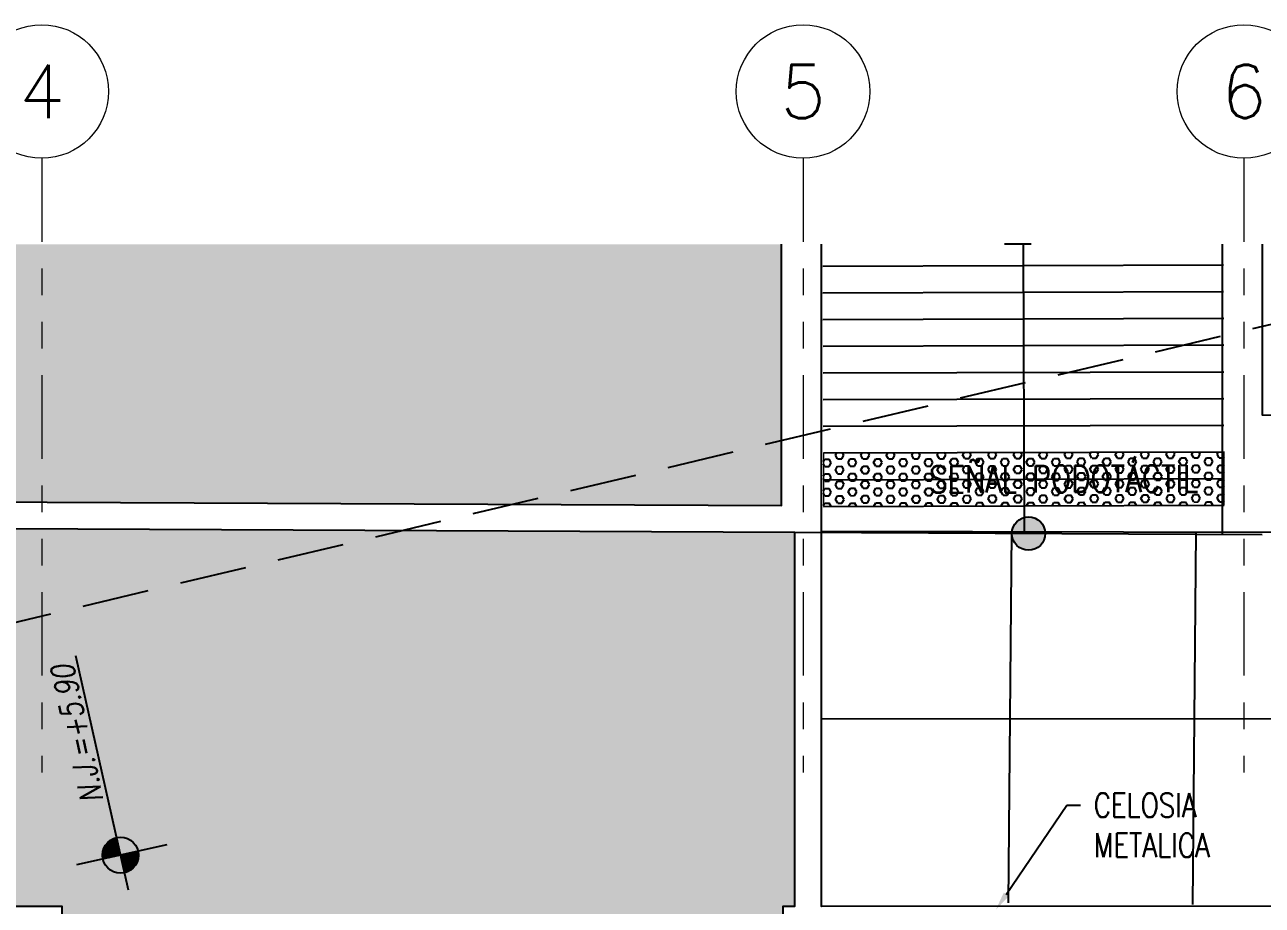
# Model space of a CAD drawing. Header units: millimetres. Extents: x -3 to 53, y -110 to 39.
# Drawn here: x 5.862 to 10.494, y 36.053 to 39.35 of the extents above; entities that cross this region are included whole.
import ezdxf
from ezdxf import colors
from ezdxf.entities.mleader import LeaderData, LeaderLine
from ezdxf.enums import TextEntityAlignment as Align
from ezdxf.math import Vec2, Vec3
from ezdxf.xclip import XClip

# ---------------------------------------------------------------- set-up
doc = ezdxf.new("R2010")
doc.units = ezdxf.units.MM
doc.header["$XCLIPFRAME"] = 2
for name, pattern in [('DOT', [6.35, 0, -6.35]), ('HIDDEN2', [0.1875, 0.125, -0.0625]), ('PHANTOM', [63.5, 31.75, -6.35, 6.35, -6.35, 6.35, -6.35]), ('PHANTOM2', [1.25, 0.625, -0.125, 0.125, -0.125, 0.125, -0.125])]:
    doc.linetypes.add(name, pattern=pattern)
doc.layers.add('A-01', color=8, linetype='Continuous', lineweight=0)
doc.layers.add('A-MUROS', color=8, linetype='Continuous', lineweight=30)
for name, color, linetype in [('A-Adoquines', 8, 'Continuous'), ('A-EJES', 8, 'PHANTOM'), ('A-HATCH', 8, 'Continuous'), ('A-MURO BAJO', 8, 'Continuous'), ('A-PROYECCIONES', 8, 'HIDDEN2'), ('A-TEXTO-INDICACIONES', 8, 'Continuous'), ('A_50_TextoIndicaciones', 8, 'Continuous'), ('DLP_VERDE', 8, 'Continuous')]:
    doc.layers.add(name, color=color, linetype=linetype)
doc.styles.add('R80', font='ARIALN.TTF', dxfattribs={"height": 2.03})
doc.styles.add('R80-200', font='romans.shx', dxfattribs={"width": 0.8, "oblique": 10, "height": 0.2})
doc.styles.add('ROMANS', font='ROMANS.shx', dxfattribs={"oblique": 10})
doc.styles.add('TXT_COTAS', font='romans.shx', dxfattribs={"width": 0.8})

# ---------------------------------------------------------------- blocks, each defined once
blk = doc.blocks.new('Ejes_Torre C 1var')
at = {"layer": 'A-EJES', "color": 8, "linetype": 'PHANTOM2', "lineweight": 0, "ltscale": 0.5}
for points in [[(5.925, 16.65), (5.925, 14.35)], [(8.775, 16.65), (8.775, 14.35)], [(10.425, 16.65), (10.425, 14.35)]]:
    blk.add_lwpolyline(points, dxfattribs=at)
at = {"layer": 'A-EJES', "color": 8, "linetype": 'Continuous', "lineweight": 0}
for centre in [(5.925, 16.9), (8.775, 16.9), (10.425, 16.9)]:
    blk.add_circle(centre, 0.25, dxfattribs=at)
at = {"layer": 'A-EJES', "color": 8, "linetype": 'Continuous', "lineweight": 0, "style": 'ROMANS'}
for s, p in [('4', (5.925, 16.9)), ('5', (8.775, 16.9)), ('6', (10.425, 16.9))]:
    blk.add_text(s, height=0.2, dxfattribs=at).set_placement(p, align=Align.MIDDLE_CENTER)
blk = doc.blocks.new('SIM NIVEL PLANTA')
at = {"linetype": 'Continuous'}
h = blk.add_hatch(dxfattribs=at)
h.set_pattern_fill('_USER', color=8, scale=0.089997, angle=45, style=0, pattern_type=0)
h.set_pattern_definition([(45, (31854.49523, 23864.84028), (-0.06363728001, 0.06363728001), [])])
h.paths.add_polyline_path([(-17.329, 0), (-15.979, 0, 0.409209), (-17.329, 1.327)])
h.paths.add_polyline_path([(-18.679, 0, 0.004279), (-18.679, -0.023, 0.414214), (-17.329, -1.373), (-17.329, 0)])
at = {"color": 8}
for p, q in [((-17.329, -3.577), (-17.329, 3.344)), ((-2, 0), (-20, 0))]:
    blk.add_line(p, q, dxfattribs=at)
at = {"color": 8, "linetype": 'Continuous'}
blk.add_circle((-17.329, -0.023), 1.35, dxfattribs=at)
at = {"color": 8, "style": 'R80'}
blk.add_attdef('N.P.T.+0.00', text='', height=1.8, dxfattribs=at).set_placement((-8.871, 1.774), align=Align.MIDDLE_CENTER)
blk = doc.blocks.new('TRAZO 2')
at = {"color": 8}
for points in [[(68.2104, 150.3679), (69.5678, 156.4295)], [(70.0964, 155.5821), (68.7433, 155.8983)], [(69.944, 154.9092), (68.5863, 155.2264)]]:
    blk.add_lwpolyline(points, dxfattribs=at)
at = {"layer": 'A-Adoquines', "color": 8}
blk.add_lwpolyline([(80.0215, 161.1566, -0.524695), (72.4278, 154.0976), (70.3186, 154.5705), (69.3182, 150.1078), (68.88, 150.2103), (70.2534, 156.2759)], format="xyb", dxfattribs=at)
at = {"layer": 'A-HATCH', "color": 8}
blk.add_lwpolyline([(65.6745, 142.2588), (66.9205, 141.9821), (67.1264, 142.9013), (67.3485, 142.8495, 0.099711), (67.7331, 141.2778, 0.257304), (69.6096, 139.8671, 0.13775), (71.3236, 140.2015, 0.129174), (73.5221, 142.1857, 0.104349), (74.6844, 145.0037, 0.124556), (74.561, 147.5253, 0.208461), (73.2322, 149.1385, 0.052972), (72.7817, 149.2982), (67.5273, 150.5264), (68.8822, 156.5832), (70.2534, 156.2759)], format="xyb", dxfattribs=at)
blk = doc.blocks.new('*U241')
at = {"true_color": 0x636466}
h = blk.add_hatch(dxfattribs=at)
h.set_pattern_fill('HEX', color=251, scale=0.005)
h.set_pattern_definition([(0, (0.299995, 0), (0, 0.0274963), [0.015875, -0.03175]), (120, (0.299995, 0), (-0.0238125, -0.01374815), [0.015875, -0.03175]), (60, (0.31587, 0), (-0.0238125, 0.01374815), [0.015875, -0.03175])])
h.paths.add_polyline_path([(0, 0.2), (0, 0), (1.5, 0), (1.5, 0.2)])
at = {"layer": 'A-01'}
blk.add_lwpolyline([(0, 0.2), (0, 0), (1.5, 0), (1.5, 0.2)], close=True, dxfattribs=at)
at = {"layer": 'A_50_TextoIndicaciones', "insert": (0.9, 0.1), "char_height": 0.1, "width": 1.200005, "attachment_point": 5, "style": 'TXT_COTAS'}
blk.add_mtext('\\pxsm1,qc,t16;SEÑAL PODOTÁCTIL', dxfattribs=at)
blk = doc.blocks.new('A$C7e8b7994')
at = {"layer": 'A-HATCH', "color": 8}
for p, q in [((38.1175, 121.9285, 0), (37.7942, 120.4638, 0)), ((38.2152, 121.907, 0), (37.8918, 120.4422, 0)), ((38.3128, 121.8854, 0), (37.9895, 120.4207, 0)), ((38.4105, 121.8638, 0), (38.0871, 120.3991, 0)), ((38.5081, 121.8423, 0), (38.1848, 120.3776, 0)), ((38.6058, 121.8207, 0), (38.2824, 120.356, 0)), ((38.7034, 121.7992, 0), (38.3801, 120.3344, 0)), ((38.8011, 121.7776, 0), (38.4777, 120.3129, 0)), ((38.8987, 121.7561, 0), (38.5754, 120.2913, 0)), ((38.9964, 121.7345, 0), (38.673, 120.2698, 0))]:
    blk.add_line(p, q, dxfattribs=at)
at = {"rotation": 257.5514768806821}
blk.add_blockref('*U241', (38.1175, 121.9285, 0), dxfattribs=at)
blk = doc.blocks.new('FONDO_')
at = {"layer": 'A-PROYECCIONES', "linetype": 'Continuous'}
h = blk.add_hatch(color=8, dxfattribs=at)
h.dxf.hatch_style = 1
edge = h.paths.add_edge_path()
edge.add_arc((2.4038, -17.8982), 0.0625, 0, 360)
at = {"layer": 'DLP_VERDE'}
h = blk.add_hatch(dxfattribs=at)
h.set_pattern_fill('AR-SAND', color=8, scale=0.0035, angle=215)
h.set_pattern_definition([(252.5, (-226555.99196, -8188222.85647), (0.1028379063742, -0.1371042579803), [0, -0.135128, 0, -0.15113, 0, -0.1444625]), (222.5, (-226555.99196, -8188222.85647), (0.0150241246165, -0.2957586482646), [0, -0.072898, 0, -0.121793, 0, -0.0466725]), (182.5, (-226555.90239, -8188222.79375), (-0.226491538642, -0.159205150185), [0, -0.04445, 0, -0.16002, 0, -0.208915]), (172.5, (-226555.90239, -8188222.79375), (-0.174160637763, -0.217199849944), [0, -0.022225, 0, -0.104902, 0, -0.120015])])
h.paths.add_polyline_path([(3.2361, -7.7946), (1.8331, -14.062), (1.3945, -13.9639), (0.8048, -16.5984), (1.2427, -16.6967), (1.2332, -16.7391), (2.5991, -17.0455), (4.633, -8.1498)])
edge = h.paths.add_edge_path()
edge.add_line((0.2649, -7.5625), (0.436, -6.7981))
edge.add_arc((5.4866, 3.0863), 11.1, 217.64206, 242.9345, ccw=False)
edge.add_arc((-3.6987, -3.9981), 0.5, 37.6448, 127.5128)
edge.add_line((-4.0032, -3.6015), (-4.6775, -4.1192))
edge.add_line((-4.6775, -4.1192), (-3.9421, -5.0771))
edge.add_line((-3.9421, -5.0771), (-4.061, -5.1684))
edge.add_line((-4.061, -5.1684), (-4.7965, -4.2105))
edge.add_line((-4.7965, -4.2105), (-5.5899, -4.8196))
edge.add_line((-5.5899, -4.8196), (-5.8951, -6.1806))
edge.add_line((-5.8951, -6.1806), (0.2649, -7.5625))
h = blk.add_hatch(dxfattribs=at)
h.set_pattern_fill('AR-SAND', color=8, scale=0.0035, angle=215)
h.set_pattern_definition([(252.5, (-10.99903, -131.5724), (0.1028379, -0.13710426), [0, -0.135128, 0, -0.15113, 0, -0.1444625]), (222.5, (-10.99903, -131.5724), (0.01502412, -0.29575865), [0, -0.072898, 0, -0.121793, 0, -0.0466725]), (182.5, (-10.90946, -131.50968), (-0.22649154, -0.15920515), [0, -0.04445, 0, -0.16002, 0, -0.208915]), (172.5, (-10.90946, -131.50968), (-0.17416064, -0.21719985), [0, -0.022225, 0, -0.104902, 0, -0.120015])])
edge = h.paths.add_edge_path()
edge.add_line((2.7078, -17.019), (5.1446, -17.5639))
edge.add_arc((6.1144, -13.1696), 4.5, 257.5544, 435.7347)
edge.add_line((7.2233, -8.8084), (4.7299, -8.1744))
edge.add_line((4.7299, -8.1744), (2.7078, -17.019))
at = {"color": 8}
blk.add_lwpolyline([(2.4081, -17.8831), (4.9504, -18.4427, 0.275565), (10.2008, -16.6998)], format="xyb", dxfattribs=at)
at = {"layer": 'A-MURO BAJO', "color": 8, "ltscale": 0.5}
for p, q in [((1.2114, -16.8367), (3.9512, -17.4503)), ((2.2085, -18.7509), (2.5992, -17.0455)), ((4.7887, -19.1751), (2.2426, -18.6048))]:
    blk.add_line(p, q, dxfattribs=at)
for points in [[(3.9512, -17.4503), (5.1121, -17.7103, 0.98427), (7.2603, -8.663), (2.7884, -7.526, -0.130193), (-2.1112, -4.7989, -0.130193)], [(3.984, -17.3039), (5.1446, -17.5639, 0.984245), (7.2233, -8.8084), (2.7514, -7.6714, -0.055909), (0.436, -6.7981, -0.055909)]]:
    blk.add_lwpolyline(points, format="xyb", dxfattribs=at)
blk.add_lwpolyline([(3.2361, -7.7946), (1.8331, -14.062), (1.3945, -13.9639), (0.8048, -16.5984), (1.2427, -16.6967), (1.2332, -16.7391), (2.5991, -17.0455), (4.633, -8.1498)], close=True, dxfattribs=at)
blk.add_lwpolyline([(4.7299, -8.1744), (2.7078, -17.019), (5.1446, -17.5639, 0.984245), (7.2233, -8.8084)], format="xyb", close=True, dxfattribs=at)
at = {"layer": 'A-PROYECCIONES', "color": 8, "ltscale": 2}
blk.add_line((3.4294, -55.0068), (2.7371, -0.7662), dxfattribs=at)
at = {"layer": 'A-PROYECCIONES', "color": 8, "linetype": 'Continuous'}
blk.add_circle((2.4038, -17.8982), 0.0625, dxfattribs=at)
at = {"color": 8, "ltscale": 2, "rotation": 0.008731308866715193}
blk.add_blockref('TRAZO 2', (-67.6484, -173.4301, 0), dxfattribs=at)
at = {"color": 8}
blk.add_blockref('A$C7e8b7994', (-35.4467, -139.0999, 0), dxfattribs=at)
at = {"layer": 'A_50_TextoIndicaciones', "color": 8}
ref = blk.add_blockref('SIM NIVEL PLANTA', (2.8378, -14.3168), dxfattribs=dict(at, xscale=0.05000000000000002, yscale=0.05000000000000002, zscale=0.05000000000000002, rotation=0.009024318233162385))
ref.add_attrib('N.P.T.+0.00', 'N.J.=+5.90', dxfattribs={"layer": '0', "height": 0.08533, "rotation": 0.009, "style": 'R80-200', "oblique": 10, "width": 0.8}).set_placement((2.4495, -14.2161), align=Align.TOP_CENTER)
blk = doc.blocks.new('TEXTO NOTAS P1')
at = {"layer": 'A-TEXTO-INDICACIONES'}
ml = blk.add_multileader_mtext('Standard', dxfattribs=at)
ml.set_content('\\pxsm1,t16;CELOSIA\\PMETALICA', color=256, style='TXT_COTAS')
ml.set_leader_properties(color=7)
ml.build(insert=Vec2(0, 0))
ml.multileader.update_dxf_attribs({"dogleg_length": 0.05, "arrow_head_size": 0.07})
ctx = ml.context
ctx.base_point, ctx.char_height, ctx.arrow_head_size, ctx.landing_gap_size, ctx.plane_origin = Vec3(8.4629, 0.3775), 0.09, 0.07, 0.05, Vec3(8.0116, 0.1652)
notes = []
notes.append((ctx, [(0, (1, 1, 0), (8.4129, 0.3775), (1, 0), 0.05, [(0, [(8.1463, -0.0144)], 0, [])])]))
ctx.mtext.insert, ctx.mtext.width, ctx.mtext.defined_height, ctx.mtext.flow_direction = Vec3(8.5129, 0.4225), 1.024058, 0.5146, 5
for ctx, leaders in notes:
    for number, flags, end, landing, length, lines in leaders:
        leader = LeaderData()
        leader.index, (leader.has_last_leader_line, leader.has_dogleg_vector, leader.attachment_direction) = number, flags
        leader.last_leader_point, leader.dogleg_vector, leader.dogleg_length = Vec3(end), Vec3(landing), length
        for number, points, colour, breaks in lines:
            line = LeaderLine()
            line.index, line.vertices, line.color, line.breaks = number, Vec3.list(points), colors.encode_raw_color(colour), breaks
            leader.lines.append(line)
        ctx.leaders.append(leader)
blk = doc.blocks.new('arq.')
at = {"layer": 'A-MUROS', "color": 8}
blk.add_blockref('Ejes_Torre C 1var', (101.2127, 24.0936), dxfattribs=at)
at = {"layer": 'A-TEXTO-INDICACIONES', "color": 8}
blk.add_blockref('TEXTO NOTAS P1', (102.5627, 37.9436), dxfattribs=at)
at = {"color": 8, "linetype": 'DOT'}
ref = blk.add_blockref('FONDO_', (93.8909, 33.0827), dxfattribs=dict(at, rotation=102.6173891652518))
XClip(ref).set_block_clipping_path([(-13.2902250815, -2.4271841227), (-25.0859891039, -55.1232695242), (-5.7853781296, -59.4436180056), (6.0103858928, -6.7475326041)])

msp = doc.modelspace()

# ---------------------------------------------------------------- block references
at = {"color": 7}
msp.add_blockref('arq.', (-101.2125, -1.8936), dxfattribs=at)

doc.saveas('drawing.dxf')
